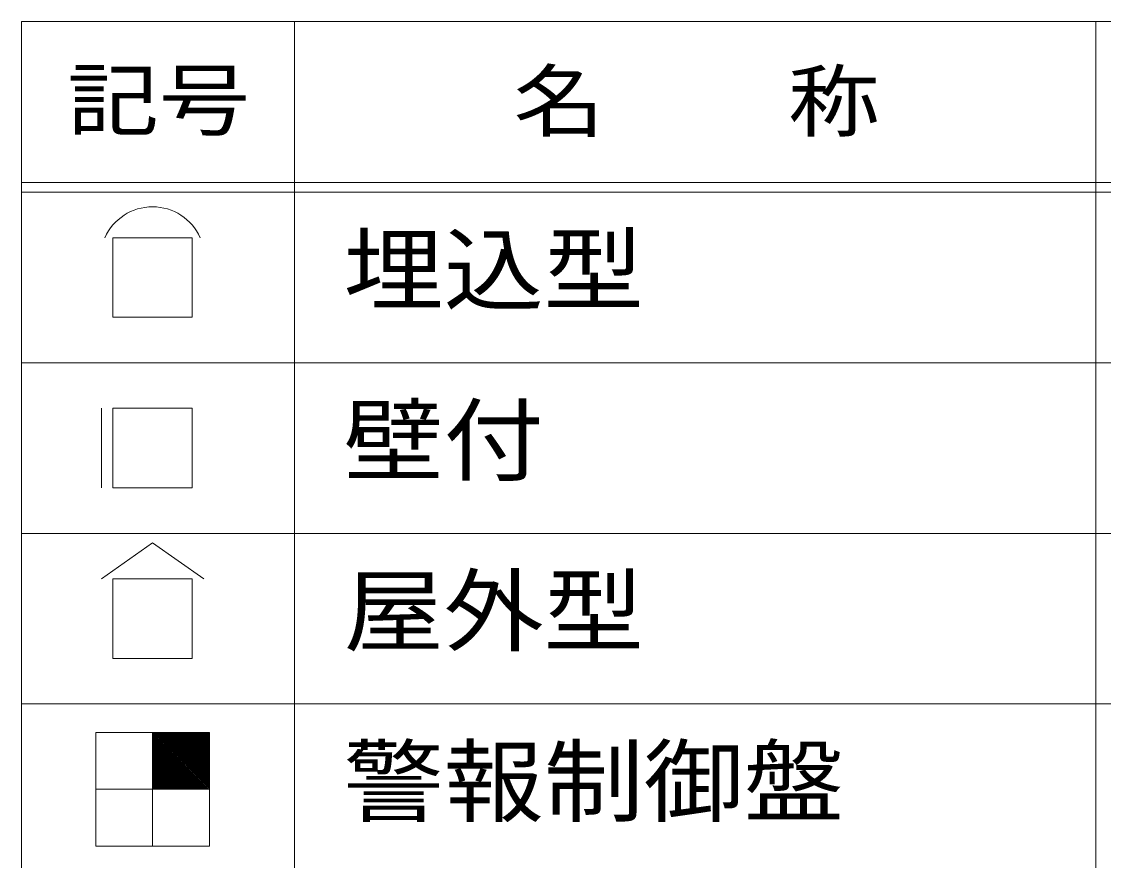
# Model space of a CAD drawing. Units: millimetres on the paper. Extents: x -201 to 204, y -149 to 145.
# Drawn here: x -201.1 to -106, y 71.2 to 144.9 of the extents above; entities that cross this region are included whole.
import ezdxf
from ezdxf.enums import TextEntityAlignment as Align

# ---------------------------------------------------------------- set-up
doc = ezdxf.new("R2010")
doc.units = ezdxf.units.MM
doc.layers.add('0-0', color=7, linetype='Continuous', lineweight=18)
doc.layers.add('0-A', color=7, linetype='Continuous', lineweight=18)
doc.layers.add('0-2', color=5, linetype='Continuous')
doc.styles.add('ＭＳ ゴシック', font='')
doc.styles.get('ＭＳ ゴシック').set_extended_font_data('MS Gothic')

msp = doc.modelspace()

# ---------------------------------------------------------------- linework, layer by layer
at = {"layer": '0-0'}
for p, q in [((-194.11, 110.941), (-194.11, 103.941)), ((-189.61, 82.441), (-189.61, 72.441)), ((-189.61, 77.494), (-184.663, 82.441)), ((-189.61, 77.635), (-184.804, 82.441)), ((-189.61, 77.776), (-184.945, 82.441)), ((-189.61, 77.918), (-185.087, 82.441)), ((-189.61, 78.059), (-185.228, 82.441)), ((-189.61, 78.201), (-185.37, 82.441)), ((-189.61, 78.342), (-185.511, 82.441)), ((-189.61, 78.483), (-185.652, 82.441)), ((-189.61, 78.625), (-185.794, 82.441)), ((-189.61, 78.766), (-185.935, 82.441)), ((-189.61, 78.908), (-186.077, 82.441)), ((-189.61, 79.049), (-186.218, 82.441)), ((-189.61, 79.191), (-186.36, 82.441)), ((-189.61, 79.332), (-186.501, 82.441)), ((-189.61, 79.473), (-186.642, 82.441)), ((-189.61, 79.615), (-186.784, 82.441)), ((-189.61, 79.756), (-186.925, 82.441)), ((-189.61, 79.898), (-187.067, 82.441)), ((-189.61, 80.039), (-187.208, 82.441)), ((-189.61, 80.181), (-187.35, 82.441)), ((-189.61, 80.322), (-187.491, 82.441)), ((-189.61, 80.463), (-187.632, 82.441)), ((-189.61, 80.605), (-187.774, 82.441)), ((-189.61, 80.746), (-187.915, 82.441)), ((-189.61, 80.888), (-188.057, 82.441)), ((-189.61, 81.029), (-188.198, 82.441)), ((-189.61, 81.17), (-188.339, 82.441)), ((-189.61, 81.312), (-188.481, 82.441)), ((-189.61, 81.453), (-188.622, 82.441)), ((-189.61, 81.595), (-188.764, 82.441)), ((-189.61, 81.736), (-188.905, 82.441)), ((-189.61, 81.878), (-189.047, 82.441)), ((-189.61, 82.019), (-189.188, 82.441)), ((-189.61, 82.16), (-189.329, 82.441)), ((-189.61, 82.302), (-189.471, 82.441)), ((-189.521, 77.441), (-184.61, 82.352)), ((-189.38, 77.441), (-184.61, 82.211)), ((-189.238, 77.441), (-184.61, 82.069)), ((-189.097, 77.441), (-184.61, 81.928)), ((-188.955, 77.441), (-184.61, 81.786)), ((-188.814, 77.441), (-184.61, 81.645)), ((-188.673, 77.441), (-184.61, 81.504)), ((-188.531, 77.441), (-184.61, 81.362)), ((-188.39, 77.441), (-184.61, 81.221)), ((-188.248, 77.441), (-184.61, 81.079)), ((-188.107, 77.441), (-184.61, 80.938)), ((-187.965, 77.441), (-184.61, 80.796)), ((-187.824, 77.441), (-184.61, 80.655)), ((-187.683, 77.441), (-184.61, 80.514)), ((-187.541, 77.441), (-184.61, 80.372)), ((-187.4, 77.441), (-184.61, 80.231)), ((-187.258, 77.441), (-184.61, 80.089)), ((-187.117, 77.441), (-184.61, 79.948)), ((-186.976, 77.441), (-184.61, 79.807)), ((-186.834, 77.441), (-184.61, 79.665)), ((-186.693, 77.441), (-184.61, 79.524)), ((-186.551, 77.441), (-184.61, 79.382)), ((-186.41, 77.441), (-184.61, 79.241)), ((-186.268, 77.441), (-184.61, 79.099)), ((-186.127, 77.441), (-184.61, 78.958)), ((-185.986, 77.441), (-184.61, 78.817)), ((-185.844, 77.441), (-184.61, 78.675)), ((-185.703, 77.441), (-184.61, 78.534)), ((-185.561, 77.441), (-184.61, 78.392)), ((-185.42, 77.441), (-184.61, 78.251)), ((-185.278, 77.441), (-184.61, 78.109)), ((-194.61, 77.441), (-184.61, 77.441)), ((-185.137, 77.441), (-184.61, 77.968)), ((-184.996, 77.441), (-184.61, 77.827)), ((-184.854, 77.441), (-184.61, 77.685)), ((-184.713, 77.441), (-184.61, 77.544))]:
    msp.add_line(p, q, dxfattribs=at)
for points in [[(-193.11, 118.941), (-186.11, 118.941), (-186.11, 125.941), (-193.11, 125.941)], [(-193.11, 103.941), (-186.11, 103.941), (-186.11, 110.941), (-193.11, 110.941)], [(-193.11, 88.941), (-186.11, 88.941), (-186.11, 95.941), (-193.11, 95.941)], [(-194.61, 72.441), (-184.61, 72.441), (-184.61, 82.441), (-194.61, 82.441)]]:
    msp.add_lwpolyline(points, close=True, dxfattribs=at)
msp.add_lwpolyline([(-194.11, 95.941), (-189.61, 99.113), (-185.11, 95.941)], dxfattribs=at)
msp.add_arc((-189.61, 124.055), 4.604, 24.17661, 155.82339, dxfattribs=at)
at = {"layer": '0-A'}
for p, q in [((-201.121, -140.979), (-201.121, 144.941)), ((-201.121, 144.941), (203.784, 144.941)), ((-177.128, -140.979), (-177.128, 144.941)), ((-106.658, 144.941), (-106.658, -140.979)), ((-201.121, 130.803), (203.784, 130.803)), ((-201.121, 129.941), (203.784, 129.941)), ((-201.121, 114.941), (203.784, 114.941)), ((-201.121, 99.941), (203.784, 99.941)), ((-201.121, 84.941), (203.784, 84.941))]:
    msp.add_line(p, q, dxfattribs=at)

# ---------------------------------------------------------------- texts
at = {"layer": '0-2', "style": 'ＭＳ ゴシック', "width": 1.1}
for s, p in [('埋込型', (-172.812, 118.441)), ('壁付', (-172.812, 103.441)), ('屋外型', (-172.812, 88.441)), ('警報制御盤', (-172.812, 73.441))]:
    msp.add_text(s, height=5.865, dxfattribs=at).set_placement(p, align=Align.BOTTOM_LEFT)
at = {"layer": '0-A', "color": 5, "style": 'ＭＳ ゴシック', "width": 1.15}
for s, p in [('記号', (-197.11, 133.941)), ('名\u3000\u3000称', (-157.866, 133.838))]:
    msp.add_text(s, height=5.132, dxfattribs=at).set_placement(p, align=Align.BOTTOM_LEFT)

doc.saveas('drawing.dxf')
